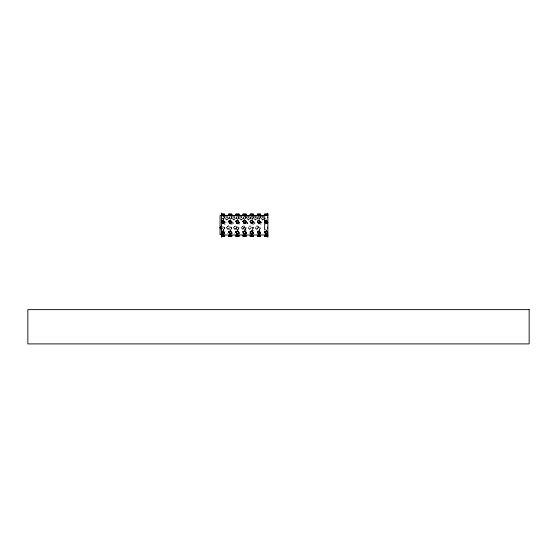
<?xml version="1.0" encoding="UTF-8"?>
<svg xmlns="http://www.w3.org/2000/svg" width="557" height="557" viewBox="0 0 557 557"><rect width="100%" height="100%" fill="white"/><g stroke="black" fill="none" stroke-linecap="round" stroke-linejoin="round"><path stroke-width="0.42" stroke-dasharray="2.79 2.09" d="M227.548 233.856L227.548 233.362M234.622 233.856L234.622 233.362M249.202 233.856L249.202 233.362M242.037 233.822L242.037 233.32M233.118 217.773L234.65 217.146L234.657 216.652L233.125 217.279L231.211 216.436L231.204 216.931L233.118 217.773L233.132 216.777M254.772 217.773L256.297 217.146L256.304 216.652L254.772 217.279L252.864 216.436L252.857 216.931L254.772 217.773L254.779 216.777M240.262 217.773L241.787 217.16L241.801 216.659L240.269 217.279L238.354 216.415L238.347 216.917L240.262 217.773L240.283 216.777M261.908 217.773L263.44 217.16L263.447 216.659L261.922 217.279L260.008 216.415L259.994 216.917L261.908 217.773L261.929 216.777M241.46 217.989L241.473 217.536M242.991 218.88L243.005 218.428M263.113 217.989L263.127 217.536M235.353 225.905L236.885 227.416L235.353 225.857L233.446 227.736M258.532 227.416L257.007 225.815L258.532 227.416L257.578 228.377M223.322 230.138L224.666 228.119L222.807 227.186L222.807 226.657L224.666 227.59L223.322 229.874L224.666 227.855L222.807 226.922M230.501 229.874L231.837 227.855L229.985 226.657L231.837 227.59L230.501 229.874L228.648 228.941M230.946 229.463L231.837 227.59M235.82 228.676L237.157 226.657L239.016 227.59L237.679 230.138M235.82 229.206L237.157 226.657M237.679 229.874L239.016 227.855L237.157 226.922L235.82 228.941L237.679 229.874L239.016 227.59M242.998 228.676L244.335 226.657L246.194 227.59L244.85 230.138M246.194 227.59L244.85 229.874L242.998 228.941L244.335 226.922L246.194 227.855L244.85 229.874M252.029 229.874L253.365 227.855L251.513 226.657L253.365 227.59L252.029 229.874L253.915 230.911L253.922 231.371M252.474 229.463L253.365 227.59M257.348 228.676L258.685 226.657L260.544 227.59L259.207 230.138M257.348 228.941L258.685 226.922L260.544 227.855L259.207 229.874L260.544 227.59M257.348 229.206L258.685 226.657M221.47 218.393L223.322 219.319L224.666 217.049L222.807 216.123M223.322 219.319L224.666 217.321L222.807 216.395M223.322 219.59L224.666 217.049M229.54 216.791L228.648 218.121L230.501 219.319L228.648 218.393L229.985 216.395L231.837 217.321L230.501 219.319M228.648 218.664L229.985 216.666L231.837 217.592L230.501 219.59M230.501 219.047L231.837 217.049L229.985 216.123M236.711 216.791L235.82 218.121L237.679 219.319L235.82 218.393L237.157 216.395L239.016 217.321L237.679 219.319M237.679 219.047L239.016 217.049L237.157 216.123M239.016 217.592L237.679 219.59L235.82 218.664L237.157 216.666L239.016 217.592L239.016 217.049M244.335 216.123L246.194 217.049L244.85 219.59L242.998 218.664L243.889 216.791M242.998 218.664L244.335 216.666L246.194 217.592M244.85 219.319L246.194 217.321L244.335 216.395L242.998 218.393L244.85 219.319L246.194 217.049M250.177 218.121L251.068 216.791M250.177 218.664L251.513 216.666L253.365 217.592L252.029 219.59M252.029 219.319L253.365 217.321L251.513 216.395L250.177 218.393L252.029 219.319L253.365 217.049L251.513 216.123M258.239 216.791L257.348 218.121L259.207 219.319L257.348 218.393L258.685 216.395L260.544 217.321L259.207 219.319M259.207 219.047L260.544 217.049L258.685 216.123M259.207 219.59L260.544 217.049M226.448 227.716L228.356 225.787L229.38 226.796M226.455 227.799L228.356 225.787M233.439 227.827L235.353 225.857M235.451 228.816L236.885 227.326M248.102 227.799L250.009 225.787L251.026 226.796M255.092 227.827L257.007 225.815M257.097 228.816L258.539 227.326M223.35 223.078L224.791 224.527L226.316 222.925M231.823 224.527C235.688 219.918 231.294 227.333 230.389 223.078M239.907 223.475L238.89 224.436M246.946 223.935L247.962 222.925L246.438 224.527L245.003 223.078M253.47 224.527C257.355 219.904 252.899 227.381 252.036 223.037M259.102 223.078L260.537 224.527L262.068 223.016L260.634 221.568M221.749 228.788L223.211 227.319L221.707 225.829M241.397 227.5L243.534 225.815L244.871 227.59L243.27 228.809M241.397 227.59L243.534 225.815M225.982 217.773L227.507 217.126L227.507 216.624L225.975 217.279L224.06 216.45L224.067 216.952L225.982 217.773L225.975 216.777M247.628 217.773L249.16 217.126L249.16 216.624L247.628 217.279L245.714 216.45L245.714 216.952L247.628 217.773L247.628 216.777M247.245 216.297L249.16 217.126M225.592 216.297L227.507 217.126M254.382 216.304L256.297 217.146M232.735 216.304L234.65 217.146M261.525 216.304L263.44 217.16M239.872 216.304L241.787 217.16M264.526 218.121L266.378 219.319M260.544 217.592L258.685 216.666L257.348 218.664L258.587 219.284M250.789 218.435L252.029 219.047M242.998 218.121L244.85 219.047M222.807 216.666L224.666 217.592M221.47 218.121L223.322 219.047M264.526 228.941L266.378 229.609M258.685 227.186L260.544 228.119M251.513 227.186L253.365 228.119M246.194 228.119L244.335 227.186L244.335 226.657M237.157 227.186L239.016 228.119M236.44 228.99L237.679 229.609M229.985 227.186L231.837 228.119M244.864 229.825L246.138 230.556M251.033 226.88L250.009 225.787M228.363 225.829L229.387 226.88M260.634 221.484L262.068 222.967M253.087 220.997L255.002 222.967L253.087 221.087M246.048 220.997L247.969 222.967L246.055 221.087M231.434 220.997L233.355 223.016M224.401 220.997L226.316 223.016M255.823 217.536L255.823 217.989M248.819 217.536L248.819 217.989M234.177 217.536L234.177 217.989M227.165 217.536L227.165 217.989M246.779 230.925L246.779 231.378M225.125 230.925L225.132 231.378M253.365 217.049L253.365 217.592M231.837 217.049L231.837 217.592M224.666 227.59L224.666 228.119"/><path stroke-width="0.84" d="M232.742 215.81L232.749 215.308L234.024 215.872M254.389 215.81L254.396 215.308L255.677 215.872M239.886 215.803L239.9 215.301L241.174 215.879M261.532 215.803L261.546 215.301L262.82 215.879M241.077 219.945L242.365 218.783M262.73 219.945L264.018 218.783M226.964 228.307L227.98 229.31L229.414 227.862M235.924 228.377L234.97 229.338L233.947 228.335M248.61 228.307L249.633 229.31L251.068 227.862M257.578 228.377L256.617 229.338L255.6 228.335M222.236 228.356L221.268 229.303L219.757 227.722L221.707 225.87M243.799 228.426L242.734 229.268L241.842 228.147M225.251 218.643L226.783 219.5L228.057 218.762M232.262 218.643L233.794 219.5L235.068 218.762M246.904 218.643L248.429 219.5L249.71 218.762M253.908 218.643L255.44 219.5L256.714 218.762M223.322 220.266L221.47 221.199L222.807 223.747L224.666 222.814L223.322 220.266L223.322 220.795M223.322 220.53L221.47 221.463L222.807 223.482L224.666 222.549L223.768 221.206M222.703 221.108L221.47 221.728L222.807 223.747M222.807 223.218L224.666 222.285M228.648 221.199L230.501 220.266L231.837 222.285L231.837 222.814L229.985 223.747L228.648 221.199L229.985 223.747M230.501 220.53L228.648 221.463L229.985 223.482L231.837 222.549L230.946 221.206M228.648 221.728L229.881 221.108M229.985 223.218L231.837 222.285M235.82 221.199L237.679 220.266L239.016 222.285L239.016 222.814L237.157 223.747L235.82 221.199L237.157 223.747M235.82 221.728L237.059 221.108M237.157 223.218L239.016 222.285M242.998 221.199L244.85 220.266L246.194 222.285L246.194 222.814L244.335 223.747L242.998 221.199L244.335 223.747M242.998 221.728L244.231 221.108M244.335 223.218L246.194 222.285M250.177 221.199L252.029 220.266L253.365 222.285L253.365 222.814L251.513 223.747L250.177 221.199L251.513 223.747M251.513 223.218L253.365 222.285M257.348 221.199L259.207 220.266L260.544 222.285L260.544 222.814L258.685 223.747L257.348 221.199L258.685 223.747M258.685 223.218L260.544 222.285M264.526 221.199L266.378 220.266L267.722 222.285L267.722 222.814L265.863 223.747L264.526 221.199L265.863 223.747M265.863 223.218L267.722 222.285M223.322 230.814L223.322 231.357L221.47 232.283L222.807 234.281L224.666 233.355L223.322 230.814L221.47 231.74L222.361 233.07M223.427 233.432L224.666 232.812M228.648 231.74L230.501 230.814L231.837 232.812L231.837 233.355L229.985 234.281L228.648 231.74L229.985 234.281M228.648 232.283L230.501 231.357L230.501 230.814M230.605 233.432L231.837 232.812M235.82 231.74L237.679 230.814L239.016 232.812L239.016 233.355L237.157 234.281L235.82 231.74L237.157 234.281M235.82 232.283L237.679 231.357L237.679 230.814M238.09 233.279L239.016 232.812M242.998 231.74L244.85 230.814L246.194 232.812L246.194 233.355L244.335 234.281L242.998 231.74L244.335 234.281M242.998 232.283L244.85 231.357L244.85 230.814M245.261 233.279L246.194 232.812M252.029 230.814L250.177 231.74L250.177 232.283L251.513 234.281L253.365 233.355L252.029 230.814L253.365 233.355M250.177 232.011L252.029 231.085L253.365 233.084L251.513 234.01L250.622 232.673M250.177 232.283L252.029 231.357M257.348 231.74L259.207 230.814L260.544 232.812L260.544 233.355L258.685 234.281L257.348 231.74L258.685 234.281M257.348 232.283L259.207 231.357L259.207 230.814M259.618 233.279L260.544 232.812M264.526 231.74L266.378 230.814L267.722 232.812L267.722 233.355L265.863 234.281L264.526 231.74L265.863 234.281M264.526 232.283L266.378 231.357L266.378 230.814M224.06 215.956L225.592 215.301L226.866 215.851M245.714 215.956L247.238 215.301L248.519 215.851M231.218 215.935L232.749 215.308M252.871 215.935L254.396 215.308M238.368 215.921L239.9 215.301M260.015 215.921L261.546 215.301M221.714 233.794L220.384 234.316L221.846 234.998M223.322 235.221L224.666 235.2L224.666 236.272L223.322 236.293L223.322 235.221L221.47 235.214M230.501 235.221L231.837 235.2L231.837 236.272L230.501 236.293L230.501 235.221L228.648 235.214L228.648 236.279L231.837 236.272M237.679 235.221L239.016 235.2L239.016 236.272L237.679 236.293L237.679 235.221L235.82 235.214L235.82 236.279L239.016 236.272M244.85 235.221L246.194 235.2L246.194 236.272L242.998 236.279L242.998 235.214L244.85 235.221L244.85 236.293M252.029 235.221L253.365 235.2L253.365 236.272L252.029 236.293L252.029 235.221L250.177 235.214L250.177 236.279L253.365 236.272M259.207 235.221L260.544 235.2L260.544 236.272L259.207 236.293L259.207 235.221L257.348 235.214L257.348 236.279L260.544 236.272M224.666 235.736L221.47 235.75M266.378 235.221L267.722 235.2L267.722 236.272L266.378 236.293L266.378 235.221L264.526 235.214L264.526 236.279L267.722 236.272M231.837 235.736L228.648 235.75M239.016 235.736L235.82 235.75M246.194 235.736L242.998 235.75M253.365 235.736L250.177 235.75M260.544 235.736L257.348 235.75M267.722 235.736L264.526 235.75M228.648 236.279L229.985 236.265L229.985 235.729M235.82 236.279L237.157 236.265L237.157 235.729M242.998 236.279L246.194 236.272M250.177 236.279L251.513 236.265L251.513 235.729M257.348 236.279L258.685 236.265L258.685 235.729M264.526 236.279L265.863 236.265L265.863 235.729M224.666 214.132L221.47 214.125L222.807 214.139L222.807 215.211L221.47 215.19L224.666 215.204L224.666 214.132L223.322 214.111M228.648 214.125L231.837 214.132L231.837 215.204L228.648 215.19L228.648 214.125L229.985 214.139L229.985 215.211L228.648 215.19M235.82 214.125L239.016 214.132L239.016 215.204L235.82 215.19L235.82 214.125L237.157 214.139L237.157 215.211L235.82 215.19M242.998 214.125L246.194 214.132L246.194 215.204L242.998 215.19L242.998 214.125L244.335 214.139L244.335 215.211L242.998 215.19M250.177 214.125L253.365 214.132L253.365 215.204L250.177 215.19L250.177 214.125L253.365 214.132M257.348 214.125L260.544 214.132L260.544 215.204L257.348 215.19L257.348 214.125L258.685 214.139L258.685 215.211L257.348 215.19M264.526 214.125L267.722 214.132L267.722 215.204L264.526 215.19L264.526 214.125L265.863 214.139L265.863 215.211L264.526 215.19M224.666 214.668L221.47 214.654M231.837 214.668L228.648 214.654M239.016 214.668L235.82 214.654M246.194 214.668L242.998 214.654M253.365 214.668L250.177 214.654M260.544 214.668L257.348 214.654M267.722 214.668L264.526 214.654M221.47 215.42L267.854 215.42M221.47 234.984L267.854 234.984M224.666 236.272L221.47 236.279L222.807 236.265L222.807 235.729M259.207 214.111L260.544 214.132M266.378 214.111L267.722 214.132M244.85 214.111L246.194 214.132M237.679 214.111L239.016 214.132M230.501 214.111L231.837 214.132M267.722 215.204L266.378 215.183L266.378 214.647M253.365 215.204L252.029 215.183L252.029 214.647M260.544 215.204L259.207 215.183L259.207 214.647M246.194 215.204L244.85 215.183L244.85 214.647M250.177 215.19L251.513 215.211L251.513 214.139M239.016 215.204L237.679 215.183L237.679 214.647M231.837 215.204L230.501 215.183L230.501 214.647M224.666 215.204L223.322 215.183L223.322 214.647M261.212 218.602L262.737 219.493M239.559 218.602L241.09 219.493M266.378 231.357L267.722 233.355M259.207 231.357L260.544 233.355M250.622 232.401L251.513 234.281M244.85 231.357L246.194 233.355M237.679 231.357L239.016 233.355M230.501 231.357L231.837 233.355M223.322 231.357L224.666 233.355M267.722 222.814L266.378 220.266M260.544 222.814L259.207 220.266M253.365 222.814L252.029 220.266M246.194 222.814L244.85 220.266M239.016 222.814L237.679 220.266M230.946 221.47L231.837 222.814M223.768 221.47L224.666 222.814M255.44 219.5L255.44 219.952M248.429 219.5L248.429 219.952M247.238 215.301L247.245 215.803M233.794 219.5L233.794 219.952M226.783 219.5L226.783 219.952M225.592 215.301L225.592 215.803M267.854 213.094L267.854 237.31M267.722 217.049L267.722 217.592M267.722 227.59L267.722 228.119M264.666 215.914L220.05 215.587L220.05 234.629M264.666 216.861L264.666 229.874M244.335 235.729L244.335 236.265M230.501 220.266L230.501 220.795M222.807 233.738L222.807 234.281M221.47 213.094L221.47 237.31M237.679 220.53L235.82 221.463L237.157 223.482L239.016 222.549L237.679 220.53M244.85 220.53L242.998 221.463L244.335 223.482L246.194 222.549L244.85 220.53M252.029 220.53L250.177 221.463L251.513 223.482L253.365 222.549L252.029 220.53M259.207 220.53L257.348 221.463L258.685 223.482L260.544 222.549L259.207 220.53M266.378 220.53L264.526 221.463L265.863 223.482L267.722 222.549L266.378 220.53M223.322 231.085L221.47 232.011L222.807 234.01L224.666 233.084L223.322 231.085M230.501 231.085L228.648 232.011L229.985 234.01L231.837 233.084L230.501 231.085M237.679 231.085L235.82 232.011L237.157 234.01L239.016 233.084L237.679 231.085M244.85 231.085L242.998 232.011L244.335 234.01L246.194 233.084L244.85 231.085M259.207 231.085L257.348 232.011L258.685 234.01L260.544 233.084L259.207 231.085M266.378 231.085L264.526 232.011L265.863 234.01L267.722 233.084L266.378 231.085M529.15 309.629L27.85 309.629L27.85 343.906L529.15 343.906L529.15 309.629"/></g></svg>
